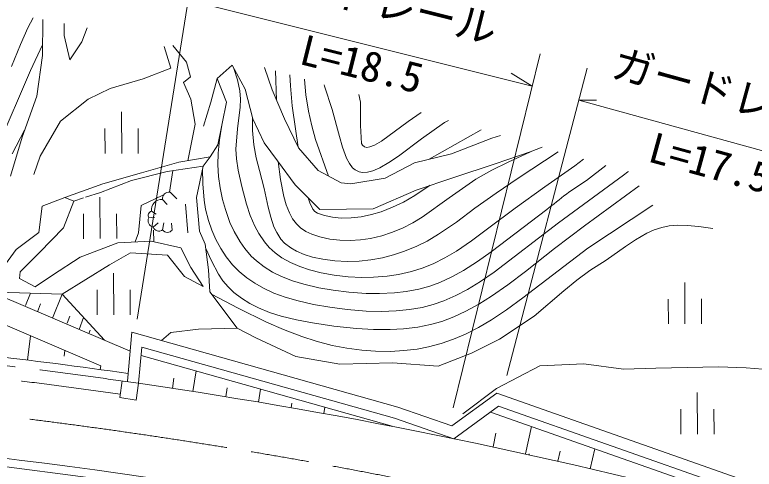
# Model space of a CAD drawing. Units: millimetres, scale not verified. Extents: x 40000 to 680000, y 20000 to 380000.
# Drawn here: x 376444 to 421034, y 325065 to 352449 of the extents above; entities that cross this region are included whole.
import ezdxf
from ezdxf.enums import TextEntityAlignment as Align

# ---------------------------------------------------------------- set-up
doc = ezdxf.new("R2010")
doc.units = ezdxf.units.MM
doc.header["$LTSCALE"] = 1000
doc.linetypes.add('CHAIN', pattern=[18.5, 12, -1.5, 3.5, -1.5])
doc.linetypes.add('DASHED', pattern=[7.5, 6, -1.5])
for name, color, linetype, lineweight in [('M-BGD', 7, 'Continuous', 13), ('M-BGD-OTRS1', 7, 'DASHED', 13), ('M-BMK', 2, 'CHAIN', 13), ('M-STR-HTXT', 7, 'Continuous', 13)]:
    doc.layers.add(name, color=color, linetype=linetype, lineweight=lineweight)
doc.styles.add('ＭＳ ゴシック', font='')
doc.styles.get('ＭＳ ゴシック').set_extended_font_data('MS Gothic')

# ---------------------------------------------------------------- blocks, each defined once
blk = doc.blocks.new('荒地')
at = {"color": 7, "linetype": 'Continuous', "lineweight": 13}
for p, q in [((0, -1.25), (0, 1.25)), ((-1, 0.25), (-1, -1.25)), ((1, 0.25), (1, -1.25))]:
    blk.add_line(p, q, dxfattribs=at)

msp = doc.modelspace()

# ---------------------------------------------------------------- linework, layer by layer
at = {"layer": 'M-BGD'}
for p, q in [((377240, 351665.3), (377555.5, 352275.6)), ((378115.3, 350004.4), (378131.4, 352166.6)), ((379426.2, 351921.7), (379419.7, 351198.7)), ((376783.1, 350668.8), (377240, 351665.3)), ((380484.1, 350818.9), (380801.2, 351661.5)), ((379419.7, 351198.7), (379760.6, 349730.3)), ((376254.3, 349343), (376783.1, 350668.8)), ((377389, 349088.2), (378120, 350638.5)), ((379760.6, 349730.3), (380484.1, 350818.9)), ((385862, 349229.8), (385456.8, 350539.7)), ((386801.9, 349589.9), (385975.6, 350607.1)), ((377776.1, 347551.3), (378115.3, 350004.4)), ((386801.9, 349589.9), (387038.1, 348716.6)), ((384175.6, 348587.7), (385862, 349229.8)), ((388641, 348611.9), (389550.5, 349411.4)), ((389550.5, 349411.4), (390327, 347976.4)), ((389656.9, 349214.6), (389867.2, 348539.7)), ((391966.6, 347922.1), (391498.6, 349269.5)), ((375419.7, 344522.7), (377389, 349088.2)), ((387038.1, 348716.6), (386620.6, 348366.3)), ((392165.3, 349078.3), (392228.3, 347301.6)), ((393033.8, 348829.2), (393061.2, 348169.8)), ((382187.9, 348002.5), (384175.6, 348587.7)), ((386620.6, 348366.3), (387060.7, 347365.3)), ((388273.5, 347189.6), (388641, 348611.9)), ((388641, 348611.9), (389208.5, 347189.4)), ((389867.2, 348539.7), (390015.8, 347859.4)), ((393908, 348578.4), (393909.4, 348548.2)), ((393909.4, 348548.2), (394001.5, 347635.8)), ((380862.9, 347362.9), (382187.9, 348002.5)), ((390015.8, 347859.4), (390053.7, 347372.1)), ((390327, 347976.4), (390795, 346183.1)), ((392704.1, 346173.8), (391966.6, 347922.1)), ((393061.2, 348169.8), (393176.9, 346958.4)), ((395107.6, 348234.3), (395124.9, 348152.3)), ((395124.9, 348152.3), (395573.9, 346733.1)), ((376886.2, 345078), (377776.1, 347551.3)), ((379200.2, 346033.1), (380862.9, 347362.9)), ((387060.7, 347365.3), (387312.9, 345860.5)), ((390053.7, 347372.1), (390039.2, 346875.7)), ((394001.5, 347635.8), (394158.3, 346646.2)), ((397189.8, 347637.1), (397294.5, 347180.5)), ((387829.7, 345747.4), (388273.5, 347189.6)), ((389208.5, 347189.4), (388693.1, 344606)), ((393176.9, 346958.4), (393363.7, 345570.4)), ((397294.5, 347180.5), (397291.7, 345774.4)), ((390039.2, 346875.7), (389878.9, 345574.4)), ((394158.3, 346646.2), (394351.3, 345765.9)), ((395573.9, 346733.1), (396019.5, 345123.6)), ((400161.4, 346009.9), (400949.6, 346558.6)), ((377965.8, 343919.9), (379200.2, 346033.1)), ((390769.2, 346281.6), (390779.8, 345476.5)), ((390795, 346183.1), (391490.7, 344741.1)), ((393558.2, 344422.4), (392704.1, 346173.8)), ((402363.4, 345952.6), (402604.7, 346083.8)), ((386887.2, 343656), (387312.9, 345860.5)), ((388932.1, 345804.6), (388780.1, 344916.8)), ((394351.3, 345765.9), (394586.1, 344926.2)), ((397291.7, 345774.4), (397357.9, 344702.5)), ((398557.3, 344825.8), (400161.4, 346009.9)), ((400969.9, 344970.2), (402363.4, 345952.6)), ((377034.5, 345490.3), (376281.9, 344064)), ((389878.9, 345574.4), (389783.5, 344361.3)), ((390779.8, 345476.5), (390849.6, 344611.8)), ((393363.7, 345570.4), (393530.7, 344478.6)), ((401430.8, 343744.4), (404563, 345522.1)), ((405739.6, 345184.6), (405205.2, 345021.1)), ((376189.2, 342720.5), (376886.2, 345078)), ((388780.1, 344916.8), (388698.8, 344111.4)), ((391490.7, 344741.1), (392279.9, 343656.2)), ((394586.1, 344926.2), (395371.6, 342734.6)), ((396019.5, 345123.6), (396205.5, 344474.8)), ((397357.9, 344702.5), (397418, 344584.4)), ((398143.4, 344592.4), (398557.3, 344825.8)), ((399581.7, 343929.3), (400969.9, 344970.2)), ((405205.2, 345021.1), (402778.3, 344073.6)), ((388693.1, 344606), (388216.8, 343887.5)), ((389783.5, 344361.3), (389814.5, 343768.8)), ((390849.6, 344611.8), (390998.7, 343839.1)), ((394743.1, 343073.4), (393558.2, 344422.4)), ((396205.5, 344474.8), (396456.5, 343803.5)), ((397418, 344584.4), (397531.6, 344492.8)), ((397531.6, 344492.8), (397680, 344461.9)), ((397680, 344461.9), (397859.9, 344485.8)), ((397859.9, 344485.8), (398143.4, 344592.4)), ((407525.6, 344184.2), (408241.1, 344467.1)), ((377587.9, 342830.1), (377965.8, 343919.9)), ((388216.8, 343887.5), (386337, 343560.3)), ((387800.2, 343318.8), (388216.8, 343887.5)), ((388698.8, 344111.4), (388688.4, 343412.7)), ((390998.7, 343839.1), (391199.5, 343070.1)), ((396456.5, 343803.5), (396625.3, 343486.4)), ((399008.6, 343543.9), (399581.7, 343929.3)), ((402778.3, 344073.6), (400552.8, 343529.7)), ((405406.7, 343476.3), (407525.6, 344184.2)), ((406198.5, 343571.8), (407549.2, 344193.7)), ((406801.4, 342599.5), (409205.1, 344190.6)), ((386337, 343560.3), (384087.9, 342928.6)), ((388688.4, 343412.7), (388731.9, 342712.7)), ((389814.5, 343768.8), (389909.6, 343079.7)), ((392279.9, 343656.2), (393354.7, 342199.9)), ((392319.3, 343610.8), (392469.5, 342529.6)), ((396625.3, 343486.4), (396818.5, 343233.9)), ((398463, 343234.6), (399008.6, 343543.9)), ((400552.8, 343529.7), (398776.2, 342613.3)), ((402913.9, 342651.1), (405406.7, 343476.3)), ((405211.2, 343081.5), (406198.5, 343571.8)), ((408417.5, 342083.9), (410209.5, 343356.5)), ((410209.5, 343356.5), (410738.8, 343750.6)), ((410920.8, 342459.4), (412089.7, 343363.1)), ((384087.9, 342928.6), (381743.9, 342271.3)), ((383489.6, 342455.5), (385640.7, 343009.2)), ((385640.7, 343009.2), (387800.2, 343318.8)), ((385772.2, 341762.7), (385978.9, 343057.7)), ((387406.9, 341447.2), (387800.2, 343318.8)), ((387767.9, 343165.7), (387788.8, 342266.4)), ((389909.6, 343079.7), (390128, 342092.1)), ((391199.5, 343070.1), (391485.7, 341986)), ((396127.5, 342326.9), (394743.1, 343073.4)), ((396818.5, 343233.9), (396969.2, 343103.3)), ((396969.2, 343103.3), (397217.2, 342989.1)), ((397217.2, 342989.1), (397421.9, 342955.3)), ((397421.9, 342955.3), (397717.6, 342972.8)), ((397717.6, 342972.8), (398036.3, 343054.6)), ((398036.3, 343054.6), (398463, 343234.6)), ((404252.8, 342546.5), (405211.2, 343081.5)), ((413153.7, 342786.3), (413413.6, 342983.4)), ((413413.6, 342983.4), (413451.8, 343012.3)), ((381610.5, 341746.2), (383489.6, 342455.5)), ((388731.9, 342712.7), (388827.4, 342013.5)), ((392469.5, 342529.6), (392672.2, 341491.8)), ((398776.2, 342613.3), (396716.9, 342270.9)), ((400642.4, 341886.7), (402913.9, 342651.1)), ((402631.8, 341427.4), (404252.8, 342546.5)), ((405474.1, 341709.4), (406801.4, 342599.5)), ((409228.8, 339910.7), (413153.7, 342786.3)), ((381743.9, 342271.3), (379470.7, 341436.8)), ((387788.8, 342266.4), (387866, 341269.1)), ((388827.4, 342013.5), (388973.3, 341317.3)), ((390128, 342092.1), (390416.2, 341042.3)), ((393354.7, 342199.9), (394831.4, 340715.6)), ((396716.9, 342270.9), (396127.5, 342326.9)), ((400568.2, 341560.3), (401498.4, 342174.8)), ((406626.9, 340802.9), (408417.5, 342083.9)), ((410792.8, 339729.1), (414086.3, 342132.6)), ((380708.9, 341455), (381610.5, 341746.2)), ((385377.8, 341574.8), (384073.1, 340953.3)), ((385805.3, 341757.6), (386213.2, 341349.8)), ((391485.7, 341986), (391730.5, 340852.6)), ((398048.6, 340764.9), (400642.4, 341886.7)), ((404194.3, 340789.9), (405474.1, 341709.4)), ((379470.7, 341436.8), (378085.9, 340917.4)), ((379374.1, 339612.9), (380000.3, 341226.1)), ((380000.3, 341226.1), (379470.7, 341436.8)), ((380000.3, 341226.1), (380577.7, 341412.6)), ((385342.7, 341311.4), (385627.4, 341021.3)), ((387584.9, 339416.6), (387406.9, 341447.2)), ((387866, 341269.1), (387950.9, 340737.4)), ((388973.3, 341317.3), (389142.1, 340710.6)), ((392672.2, 341491.8), (392817.1, 340988.6)), ((394128.3, 341422.3), (394228.6, 341110.8)), ((399222.3, 340848.4), (399875.1, 341161.8)), ((399875.1, 341161.8), (400568.2, 341560.3)), ((401014, 340248.1), (402631.8, 341427.4)), ((378085.9, 340917.4), (377883.8, 339329.3)), ((384073.1, 340953.3), (383901.6, 339316.5)), ((386742.2, 341029.4), (386876.1, 339299.7)), ((387950.9, 340737.4), (388121.6, 340046.4)), ((389142.1, 340710.6), (389420.4, 339938.7)), ((390416.2, 341042.3), (390646, 340358.8)), ((391730.5, 340852.6), (391880.9, 340248.5)), ((392817.1, 340988.6), (393007.2, 340512)), ((394228.6, 341110.8), (394407.3, 340744.5)), ((394407.3, 340744.5), (394533.3, 340601.3)), ((394831.4, 340715.6), (398048.6, 340764.9)), ((398542.7, 340584.7), (399222.3, 340848.4)), ((403072.6, 339961.4), (404194.3, 340789.9)), ((404951.9, 339542.8), (406626.9, 340802.9)), ((405166.4, 338165), (408526.6, 340711.1)), ((411003, 338380.5), (414915.6, 340983.2)), ((384524.4, 340208.2), (384894, 340263)), ((384691.4, 340610.6), (384973.3, 340440.9)), ((390646, 340358.8), (390925.6, 339703)), ((391880.9, 340248.5), (392074.2, 339678.2)), ((393007.2, 340512), (393199.5, 340162.2)), ((394533.3, 340601.3), (394704.1, 340490.5)), ((394704.1, 340490.5), (395114.3, 340354.3)), ((395114.3, 340354.3), (395612.1, 340252.1)), ((395612.1, 340252.1), (396116.6, 340203.1)), ((396726.9, 340208.8), (397338, 340278.7)), ((397338, 340278.7), (397944.9, 340406.2)), ((397944.9, 340406.2), (398542.7, 340584.7)), ((400453.8, 339910.3), (401014, 340248.1)), ((384787.3, 339658.1), (385096.5, 339915.4)), ((385356.6, 339485.7), (385430.5, 339904.5)), ((385931.4, 339480.3), (385884.9, 339896.3)), ((388121.6, 340046.4), (388320.9, 339465.6)), ((389420.4, 339938.7), (389675.5, 339382.3)), ((393199.5, 340162.2), (393433.9, 339850.3)), ((393433.9, 339850.3), (393672.5, 339620.2)), ((396116.6, 340203.1), (396726.9, 340208.8)), ((399822.4, 339590.7), (400453.8, 339910.3)), ((401997.7, 339229.2), (403072.6, 339961.4)), ((405349.6, 336932.9), (409228.8, 339910.7)), ((377925.1, 338123.1), (379374.1, 339612.9)), ((384818.3, 339469.4), (384834, 338773.3)), ((387932.2, 338629.9), (387584.9, 339416.6)), ((388320.9, 339465.6), (388567.4, 338902.6)), ((389675.5, 339382.3), (390026.4, 338768.7)), ((390925.6, 339703), (391162.3, 339260.9)), ((392074.2, 339678.2), (392238.7, 339326.5)), ((393672.5, 339620.2), (393995.1, 339398.5)), ((393995.1, 339398.5), (394355.5, 339222.8)), ((399165, 339321.7), (399822.4, 339590.7)), ((403984.6, 338825.9), (404951.9, 339542.8)), ((408989.2, 338368), (410792.8, 339729.1)), ((414561.7, 339281.5), (415007.6, 339484.2)), ((415007.6, 339484.2), (415466.4, 339635.9)), ((415466.4, 339635.9), (415901.3, 339722.8)), ((415901.3, 339722.8), (416387.5, 339765.2)), ((416387.5, 339765.2), (416985.5, 339758.6)), ((416985.5, 339758.6), (417697.3, 339694.3)), ((417697.3, 339694.3), (418536.5, 339579.3)), ((377883.8, 339329.3), (376517.1, 338309.8)), ((383901.6, 339316.5), (383707.1, 338764.4)), ((388567.4, 338902.6), (388859.4, 338364.1)), ((391162.3, 339260.9), (391494, 338769.1)), ((392238.7, 339326.5), (392497, 338929.1)), ((392497, 338929.1), (392711.3, 338694.8)), ((394355.5, 339222.8), (394842.9, 339059.5)), ((394842.9, 339059.5), (395434.2, 338934.8)), ((395434.2, 338934.8), (396053.6, 338862.6)), ((397284.2, 338884.6), (397890.1, 338972.7)), ((397890.1, 338972.7), (398584.1, 339135)), ((398584.1, 339135), (399165, 339321.7)), ((401302.7, 338816.6), (401997.7, 339229.2)), ((413868.8, 338878.4), (414561.7, 339281.5)), ((382655.7, 338714.5), (380395.3, 337834.1)), ((384671.9, 338810.2), (382655.7, 338714.5)), ((386454.7, 338404.2), (384671.9, 338810.2)), ((388124.4, 337071), (387932.2, 338629.9)), ((390026.4, 338768.7), (390313.9, 338359.8)), ((391494, 338769.1), (391788.9, 338425.6)), ((392711.3, 338694.8), (393085.7, 338398.7)), ((396053.6, 338862.6), (396671.2, 338846.9)), ((396671.2, 338846.9), (397284.2, 338884.6)), ((399951.4, 338199.7), (400685.8, 338505)), ((400685.8, 338505), (401302.7, 338816.6)), ((403072.3, 338210.4), (403984.6, 338825.9)), ((412099.4, 337659.4), (413276.1, 338476.6)), ((413276.1, 338476.6), (413868.8, 338878.4)), ((376517.1, 338309.8), (375553, 336977.9)), ((376770.4, 336961.6), (377925.1, 338123.1)), ((382164.8, 337384.8), (383412, 338107.1)), ((383412, 338107.1), (385651.8, 337961.2)), ((387055.8, 337221.9), (386454.7, 338404.2)), ((387964.5, 338367.6), (388301, 337622.8)), ((388859.4, 338364.1), (389195, 337857)), ((390313.9, 338359.8), (390701.3, 337908.5)), ((391788.9, 338425.6), (392150.5, 338098.4)), ((392150.5, 338098.4), (392549.4, 337812.4)), ((393085.7, 338398.7), (393425.5, 338201.6)), ((393425.5, 338201.6), (393890.8, 338001)), ((393890.8, 338001), (394390.1, 337846.4)), ((399289, 337979.8), (399951.4, 338199.7)), ((402383.6, 337804), (403072.3, 338210.4)), ((404346.1, 337581.6), (405166.4, 338165)), ((407087.1, 335383.6), (411003, 338380.5)), ((407233.5, 336978.5), (408989.2, 338368)), ((380395.3, 337834.1), (378708, 336759.2)), ((385651.8, 337961.2), (386680.2, 336675)), ((388301, 337622.8), (388724, 336828.5)), ((389195, 337857), (389572.7, 337388.1)), ((390701.3, 337908.5), (391012.3, 337616.1)), ((391012.3, 337616.1), (391480.4, 337258)), ((392549.4, 337812.4), (393070.4, 337519.7)), ((394390.1, 337846.4), (395017.3, 337714.9)), ((395017.3, 337714.9), (395744.7, 337625.8)), ((395744.7, 337625.8), (396480.2, 337589.4)), ((396480.2, 337589.4), (397203.6, 337609)), ((397203.6, 337609), (397913.8, 337682.1)), ((397913.8, 337682.1), (398609.4, 337806.5)), ((398609.4, 337806.5), (399289, 337979.8)), ((401666.5, 337444.1), (402383.6, 337804)), ((403502.9, 337043.9), (404346.1, 337581.6)), ((411115.9, 337031.7), (412099.4, 337659.4)), ((379294.7, 335610.4), (382164.8, 337384.8)), ((387808.2, 336074.6), (387055.8, 337221.9)), ((389572.7, 337388.1), (389975, 336978.5)), ((391480.4, 337258), (391985.7, 336948.6)), ((393070.4, 337519.7), (393629, 337277.5)), ((393629, 337277.5), (394216.6, 337080.8)), ((400360.1, 336981.1), (401020.2, 337186.6)), ((401020.2, 337186.6), (401666.5, 337444.1)), ((376720.7, 336548.4), (376770.4, 336961.6)), ((378708, 336759.2), (377676.1, 336054.8)), ((386680.2, 336675), (387808.2, 336074.6)), ((388202.6, 335751.3), (388124.4, 337071)), ((388724, 336828.5), (388997.1, 336424.7)), ((389975, 336978.5), (390429.3, 336600.3)), ((391985.7, 336948.6), (392523.1, 336683.5)), ((392523.1, 336683.5), (393183.7, 336424.6)), ((394216.6, 337080.8), (394926.8, 336902.6)), ((394926.8, 336902.6), (395707.4, 336763.6)), ((395707.4, 336763.6), (396540.9, 336667.5)), ((396540.9, 336667.5), (397368.4, 336625.7)), ((398084.8, 336635), (398891.8, 336699.6)), ((398891.8, 336699.6), (399585.2, 336804.5)), ((399585.2, 336804.5), (400360.1, 336981.1)), ((402084.8, 336324.9), (402806.1, 336659.2)), ((402806.1, 336659.2), (403502.9, 337043.9)), ((404518.7, 336368.6), (405349.6, 336932.9)), ((406182.2, 336182.2), (407233.5, 336978.5)), ((410333.9, 336456.4), (411115.9, 337031.7)), ((377676.1, 336054.8), (376720.7, 336548.4)), ((388997.1, 336424.7), (389310.9, 336052.2)), ((390429.3, 336600.3), (390917.8, 336266.9)), ((390917.8, 336266.9), (391436.4, 335974.7)), ((393183.7, 336424.6), (393872.6, 336213.5)), ((393872.6, 336213.5), (394786.7, 336001.3)), ((397368.4, 336625.7), (398084.8, 336635)), ((401466.9, 336099), (402084.8, 336324.9)), ((403750.5, 335904.5), (404518.7, 336368.6)), ((409561.6, 335821.1), (410333.9, 336456.4)), ((389310.9, 336052.2), (389656.2, 335720.3)), ((391436.4, 335974.7), (392074.5, 335681.6)), ((394786.7, 336001.3), (395652.7, 335852)), ((395652.7, 335852), (396592.8, 335732.9)), ((399347.4, 335689.4), (400036.9, 335770.8)), ((400036.9, 335770.8), (400808.3, 335918.5)), ((400808.3, 335918.5), (401466.9, 336099)), ((403047.7, 335536), (403750.5, 335904.5)), ((405190.4, 335493.1), (406182.2, 336182.2)), ((409561.6, 335821.1), (407762.4, 334295.6)), ((375038.9, 335735.6), (379294.7, 335610.4)), ((375038.9, 335735.6), (383405.5, 332181)), ((377391, 335666.4), (377082.3, 334936.8)), ((379294.7, 335610.4), (378710.1, 334175.9)), ((379294.7, 335610.4), (381844.6, 332844.2)), ((389858.1, 333572.5), (388202.6, 335751.3)), ((388312.7, 335606.3), (389917.7, 334763.9)), ((389656.2, 335720.3), (390113, 335366)), ((390113, 335366), (390611.2, 335055.9)), ((392074.5, 335681.6), (392742.1, 335434.7)), ((392742.1, 335434.7), (393533.6, 335202.1)), ((396592.8, 335732.9), (397627.1, 335656.9)), ((397627.1, 335656.9), (398443.8, 335644.8)), ((398443.8, 335644.8), (399347.4, 335689.4)), ((402322.6, 335217.1), (403047.7, 335536)), ((404427.5, 335018.7), (405190.4, 335493.1)), ((406103.8, 334670.6), (407087.1, 335383.6)), ((377813.7, 334556.7), (377994.7, 335021.6)), ((390611.2, 335055.9), (391145.5, 334786.4)), ((393533.6, 335202.1), (394449.3, 334994.1)), ((394449.3, 334994.1), (395445.9, 334821.7)), ((401006.2, 334819.7), (401664.2, 334988.3)), ((401664.2, 334988.3), (402322.6, 335217.1)), ((403643.9, 334590.9), (404427.5, 335018.7)), ((389917.7, 334763.9), (391631.2, 333926.1)), ((391145.5, 334786.4), (391807.5, 334518.3)), ((391807.5, 334518.3), (392503.4, 334294.3)), ((395445.9, 334821.7), (396493.2, 334684.6)), ((396493.2, 334684.6), (397631.6, 334591.1)), ((397631.6, 334591.1), (398549, 334568.1)), ((398549, 334568.1), (399450.7, 334601)), ((399450.7, 334601), (400236.7, 334682.9)), ((400236.7, 334682.9), (401006.2, 334819.7)), ((402927, 334257.2), (403643.9, 334590.9)), ((405183.7, 334063.2), (406103.8, 334670.6)), ((375195.3, 334039.4), (381634, 331303.9)), ((379605.8, 333864.2), (379753.1, 334283.8)), ((380328.9, 333488.1), (380584.1, 334211.6)), ((392503.4, 334294.3), (393434.5, 334061.7)), ((393434.5, 334061.7), (394390.1, 333879.5)), ((402188.2, 333974), (402927, 334257.2)), ((404412.9, 333610.6), (405183.7, 334063.2)), ((407762.4, 334295.6), (405672.5, 332902.9)), ((387524.7, 333495.7), (389858.1, 333572.5)), ((390982.6, 332981.7), (389858.1, 333572.5)), ((391631.2, 333926.1), (392640.2, 333486.1)), ((394390.1, 333879.5), (395679, 333692.6)), ((395679, 333692.6), (397045.9, 333548)), ((397045.9, 333548), (398076.3, 333487.3)), ((399877.9, 333525.3), (400750.2, 333631)), ((400750.2, 333631), (401508, 333781.9)), ((401508, 333781.9), (402188.2, 333974)), ((403622.1, 333207.2), (404412.9, 333610.6)), ((377384.4, 333109.4), (377203.6, 331643.6)), ((380904, 333243.8), (380996.2, 333435.7)), ((383245.1, 330375.9), (383507.4, 333327.6)), ((383507.4, 333327.6), (399540.8, 328799.5)), ((385298, 332821.9), (385859.8, 333301.9)), ((385859.8, 333301.9), (387524.7, 333495.7)), ((392640.2, 333486.1), (393760.9, 333059.3)), ((398076.3, 333487.3), (399086.1, 333482.3)), ((399086.1, 333482.3), (399877.9, 333525.3)), ((402899.5, 332896.9), (403622.1, 333207.2)), ((393396.4, 331850.9), (390982.6, 332981.7)), ((393760.9, 333059.3), (394618.1, 332783.6)), ((394618.1, 332783.6), (395590.3, 332529.7)), ((402156, 332638.5), (402899.5, 332896.9)), ((405672.5, 332902.9), (403991.5, 332062.4)), ((379425.8, 331879.8), (379470.4, 332223.1)), ((383899.6, 330241.6), (384112.6, 332429.3)), ((384112.6, 332429.3), (399332.2, 328131.1)), ((395590.3, 332529.7), (396468.9, 332357.2)), ((396468.9, 332357.2), (397377, 332235.8)), ((397377, 332235.8), (398190.3, 332176.2)), ((399105.7, 332166.6), (399914.1, 332211.5)), ((399914.1, 332211.5), (400712.5, 332309)), ((400712.5, 332309), (401398.8, 332439.2)), ((401398.8, 332439.2), (402156, 332638.5)), ((384063.4, 331923.6), (399196.3, 327649.9)), ((396043.7, 331395.5), (393396.4, 331850.9)), ((398190.3, 332176.2), (399105.7, 332166.6)), ((403991.5, 332062.4), (401984.2, 331280.1)), ((399214.5, 331470.2), (396043.7, 331395.5)), ((401984.2, 331280.1), (399214.5, 331470.2)), ((408097.7, 331284.9), (410756.2, 331408.7)), ((410756.2, 331408.7), (413154.7, 331097.9)), ((381634, 331303.9), (381602.1, 331070.5)), ((387186.8, 329748.2), (387379.3, 330987.2)), ((405496.7, 329924.1), (408097.7, 331284.9)), ((413154.7, 331097.9), (415096.9, 331159.3)), ((418881.3, 331226.6), (415096.9, 331159.3)), ((420552.5, 331168.4), (418881.3, 331226.6)), ((422611.8, 331022.8), (420552.5, 331168.4)), ((386040.1, 330559.9), (385946.1, 329938.5)), ((382911.8, 330399.5), (382777.7, 329388)), ((383899.6, 330241.6), (383765.4, 329230)), ((389162.1, 329435.1), (389247.7, 329964)), ((391135.5, 329109.8), (391266.5, 329889.4)), ((402803.2, 327683.2), (405506.5, 329648.3)), ((403470.5, 328394.8), (405496.7, 329924.1)), ((405506.5, 329648.3), (421774.8, 323932.9)), ((383765.4, 329230), (382777.7, 329388)), ((393106.8, 328772.3), (393154.5, 329045.9)), ((395075.9, 328422.5), (395143.2, 328794.6)), ((402803.2, 327683.2), (399540.8, 328799.5)), ((402920.6, 326903.2), (405621, 328866.1)), ((405621, 328866.1), (421951.3, 323129)), ((405129.5, 328508.8), (422077.3, 322554.7)), ((397042.9, 328060.6), (397044.4, 328068.5)), ((402920.6, 326903.2), (399332.2, 328131.1)), ((399007.6, 327686.5), (399010.6, 327702.3)), ((407237.2, 325981.7), (407603.3, 327639.8)), ((405283, 326406.8), (405460.8, 327236.9)), ((407462.5, 326001.1), (407464.7, 325931.4)), ((409188.8, 325544.5), (409325.8, 326147.3)), ((411137.7, 325095.3), (411419.2, 326299.2))]:
    msp.add_line(p, q, dxfattribs=at)
for centre, radius, start, end in [((385741.3, 341361.2), 401.7, 80.84102, 187.10121), ((385279.8, 340716.8), 598, 83.96309, 190.22334), ((384758.8, 340346.9), 272.3, 104.33955, 210.5998), ((384862.1, 340031.8), 381.1, 152.40608, 258.66627), ((385136.6, 339785.4), 371.8, 200.02559, 306.28584), ((385646, 339698.6), 359.3, 216.3307, 322.59089), ((337605.2, 10559.3), 323516.9, 81.88269, 83.44018), ((337605.2, 10559.3), 323016.9, 74.86409, 81.76005), ((337605.2, 10559.3), 317477, 67.40334, 85.14629), ((337481.7, 9772.6), 317770.8, 67.43728, 85.31149)]:
    msp.add_arc(centre, radius, start, end, dxfattribs=at)
msp.add_open_spline([(408526.6, 340711.1), (408922.2, 341022.7), (409306.4, 341349.4), (409713.3, 341646.1), (410105.4, 341932), (410518.3, 342188.3), (410920.8, 342459.4)], degree=3, knots=[0, 0, 0, 0, 1, 1, 1, 2, 2, 2, 2], dxfattribs=at)
at = {"layer": 'M-BGD-OTRS1'}
for radius, start, end in [(323016.9, 81.76005, 88.72802), (322216.9, 81.93618, 88.72843)]:
    msp.add_arc((337605.2, 10559.3), radius, start, end, dxfattribs=at)
at = {"layer": 'M-BMK'}
msp.add_arc((337605.2, 10559.3), 319997, 67.46748, 85.10383, dxfattribs=at)
at = {"layer": 'M-STR-HTXT'}
for p, q in [((383828.7, 334112.9), (387721.3, 358549.6)), ((407646.9, 348148.7), (386891.1, 353337.6)), ((402883.3, 328753.8), (408124, 350090.9)), ((406115.8, 330710.3), (410960.1, 349232.9)), ((407646.9, 348148.7), (406381.1, 348928.4)), ((410454.1, 347298), (411514.9, 347310.1)), ((426871.6, 342789.6), (410454.1, 347298))]:
    msp.add_line(p, q, dxfattribs=at)

# ---------------------------------------------------------------- block references
at = {"layer": 'M-BGD', "xscale": 999.9998, "yscale": 999.9998, "rotation": 0.23939}
for p in [(382883.9, 345345), (381582.7, 340208.7), (382404.5, 335620.3), (416851.8, 335072.4), (417605.2, 328429.5)]:
    msp.add_blockref('荒地', p, dxfattribs=at)

# ---------------------------------------------------------------- texts
at = {"layer": 'M-STR-HTXT', "style": 'ＭＳ ゴシック'}
for s, rotation, p in [('ガードレール', 345.964, (390577.2, 353734.6)), ('L=18.5', 345.964, (393384.4, 348971)), ('ガードレール', 344.644, (412183.7, 348205.4)), ('L=17.5', 344.644, (414395.4, 343101.5))]:
    msp.add_text(s, height=1833, rotation=rotation, dxfattribs=at).set_placement(p, align=Align.BOTTOM_LEFT)

doc.saveas('drawing.dxf')
